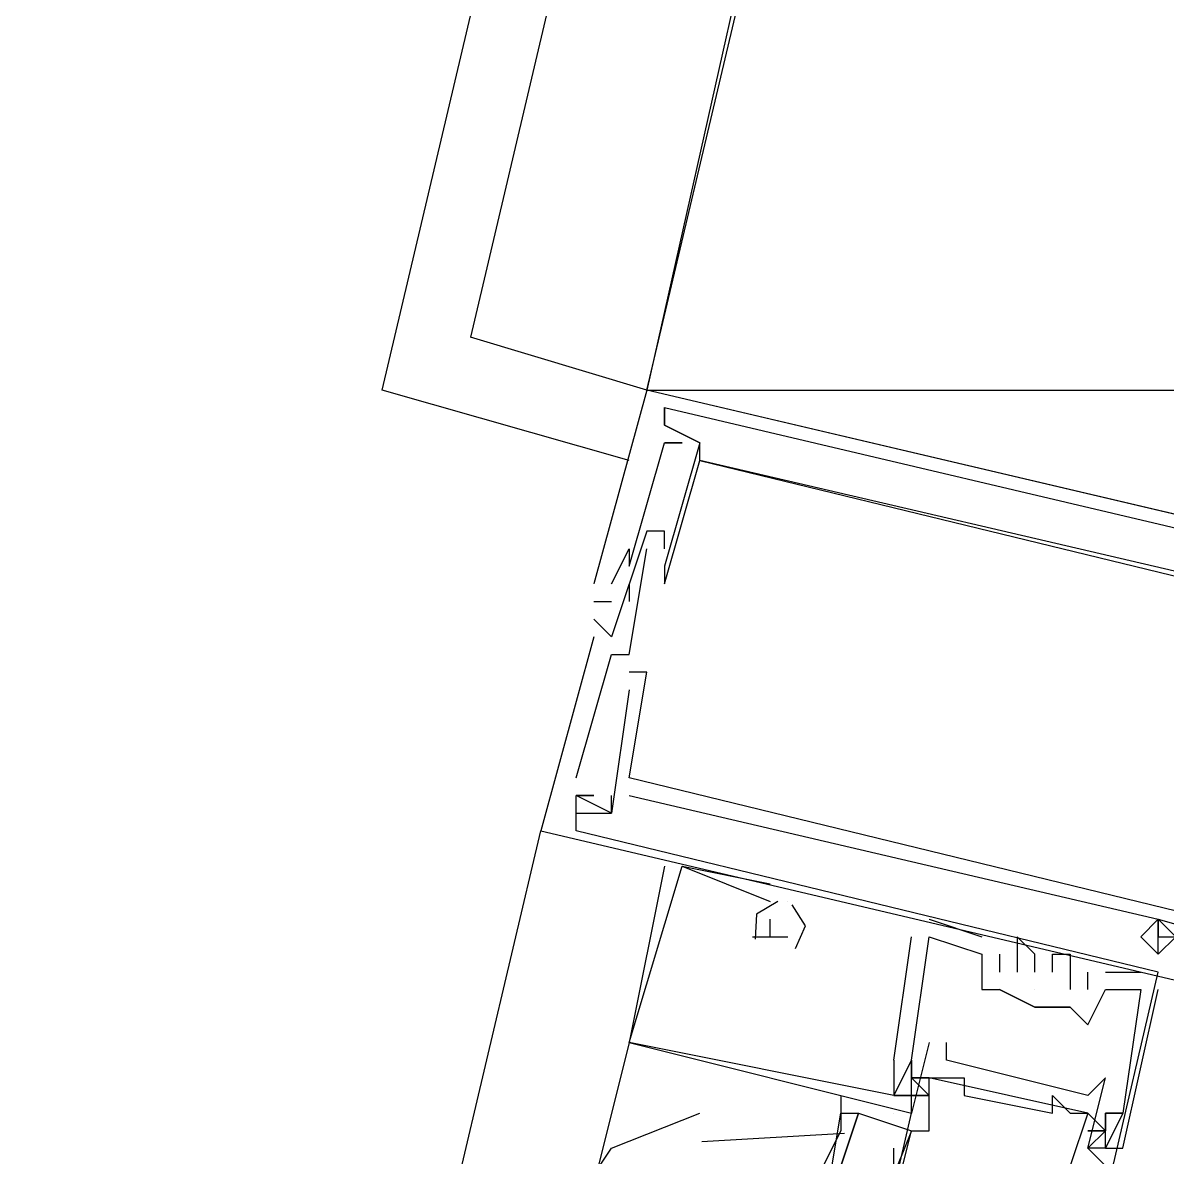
# Model space of a CAD drawing. Header units: feet. Extents: x -84 to 198, y -22 to 181.
# Drawn here: x 68.702 to 69.567, y 17.504 to 18.362 of the extents above; entities that cross this region are included whole.
import ezdxf

# ---------------------------------------------------------------- set-up
doc = ezdxf.new("R2010")
doc.units = ezdxf.units.FT
doc.layers.add('A-LINEA', color=7, linetype='CONTINUOUS')
doc.layers.add('A-MURO-CONCRETO', color=8, linetype='CONTINUOUS')

msp = doc.modelspace()

# ---------------------------------------------------------------- linework, layer by layer
at = {"layer": 'A-LINEA'}
for p, q in [((68.9733, 18.0844), (69.3733, 19.7778)), ((69.4133, 19.7111), (69.04, 18.1244)), ((69.1733, 18.0844), (69.04, 18.1244)), ((69.16, 18.0311), (68.9733, 18.0844)), ((69.1733, 18.0844), (69.1733, 18.0844)), ((69.1733, 18.0844), (69.1733, 18.0844)), ((69.1733, 18.0844), (69.1733, 18.0844)), ((69.1867, 18.0578), (69.1867, 18.0711)), ((69.1867, 18.0711), (69.1867, 18.0711)), ((69.1867, 18.0578), (69.1867, 18.0711)), ((69.1867, 18.0711), (69.1867, 18.0711)), ((69.1867, 18.0578), (69.1867, 18.0711)), ((69.1867, 18.0711), (69.1867, 18.0711)), ((69.1867, 18.0578), (69.1867, 18.0578)), ((69.1867, 18.0578), (69.1867, 18.0578)), ((69.1867, 18.0578), (69.1867, 18.0578)), ((69.1867, 18.0578), (69.1867, 18.0578)), ((69.1867, 18.0578), (69.1867, 18.0578)), ((69.1867, 18.0578), (69.1867, 18.0578)), ((69.1867, 18.0578), (69.1867, 18.0578)), ((69.1867, 18.0578), (69.1867, 18.0578)), ((69.1867, 18.0578), (69.1867, 18.0578)), ((69.1867, 18.0444), (69.1867, 18.0444)), ((69.1867, 18.0444), (69.1867, 18.0444)), ((69.1867, 18.0444), (69.1867, 18.0444)), ((69.1867, 18.0444), (69.1867, 18.0444)), ((69.1867, 18.0444), (69.1867, 18.0444)), ((69.1867, 18.0444), (69.1867, 18.0444)), ((69.2, 18.0444), (69.2, 18.0444)), ((69.2, 18.0444), (69.2, 18.0444)), ((69.2, 18.0444), (69.2, 18.0444)), ((69.2133, 18.0444), (69.2133, 18.0444)), ((69.2133, 18.0444), (69.2133, 18.0444)), ((69.2133, 18.0444), (69.2133, 18.0444)), ((69.2133, 18.0444), (69.2133, 18.0444)), ((69.2133, 18.0444), (69.2133, 18.0444)), ((69.2133, 18.0444), (69.2133, 18.0444)), ((69.2133, 18.0311), (69.2133, 18.0311)), ((69.2133, 18.0311), (69.2133, 18.0311)), ((69.2133, 18.0311), (69.2133, 18.0311)), ((69.2133, 18.0311), (69.2133, 18.0311)), ((69.2133, 18.0311), (69.2133, 18.0311)), ((69.2133, 18.0311), (69.2133, 18.0311)), ((69.1733, 17.9778), (69.1733, 17.9778)), ((69.1733, 17.9778), (69.1733, 17.9778)), ((69.1733, 17.9778), (69.1733, 17.9778)), ((69.1867, 17.9778), (69.1867, 17.9778)), ((69.1867, 17.9778), (69.1867, 17.9778)), ((69.1867, 17.9778), (69.1867, 17.9778)), ((69.16, 17.9644), (69.16, 17.9644)), ((69.16, 17.9644), (69.16, 17.9644)), ((69.16, 17.9644), (69.16, 17.9644)), ((69.1733, 17.9644), (69.1733, 17.9644)), ((69.1733, 17.9644), (69.1733, 17.9644)), ((69.1733, 17.9644), (69.1733, 17.9644)), ((69.1867, 17.9644), (69.1867, 17.9644)), ((69.1867, 17.9644), (69.1867, 17.9644)), ((69.1867, 17.9644), (69.1867, 17.9644)), ((69.16, 17.9511), (69.16, 17.9511)), ((69.16, 17.9511), (69.16, 17.9511)), ((69.16, 17.9511), (69.16, 17.9511)), ((69.1867, 17.9511), (69.1867, 17.9511)), ((69.1867, 17.9511), (69.1867, 17.9511)), ((69.1867, 17.9511), (69.1867, 17.9511)), ((69.1333, 17.9378), (69.1333, 17.9378)), ((69.1333, 17.9378), (69.1333, 17.9378)), ((69.1333, 17.9378), (69.1333, 17.9378)), ((69.1467, 17.9378), (69.1467, 17.9378)), ((69.1467, 17.9378), (69.1467, 17.9378)), ((69.1467, 17.9378), (69.1467, 17.9378)), ((69.16, 17.9378), (69.16, 17.9244)), ((69.16, 17.9378), (69.16, 17.9378)), ((69.16, 17.9378), (69.16, 17.9244)), ((69.16, 17.9378), (69.16, 17.9378)), ((69.16, 17.9378), (69.16, 17.9244)), ((69.16, 17.9378), (69.16, 17.9378)), ((69.1867, 17.9378), (69.1867, 17.9378)), ((69.1867, 17.9378), (69.1867, 17.9378)), ((69.1867, 17.9378), (69.1867, 17.9378)), ((69.1333, 17.9244), (69.1467, 17.9244)), ((69.1333, 17.9244), (69.1333, 17.9244)), ((69.1333, 17.9244), (69.1467, 17.9244)), ((69.1333, 17.9244), (69.1333, 17.9244)), ((69.1333, 17.9244), (69.1467, 17.9244)), ((69.1333, 17.9244), (69.1333, 17.9244)), ((69.1467, 17.9244), (69.1467, 17.9244)), ((69.1467, 17.9244), (69.1467, 17.9244)), ((69.1467, 17.9244), (69.1467, 17.9244)), ((69.16, 17.9244), (69.16, 17.9244)), ((69.16, 17.9244), (69.16, 17.9244)), ((69.16, 17.9244), (69.16, 17.9244)), ((69.1333, 17.9111), (69.1333, 17.9111)), ((69.1333, 17.9111), (69.1333, 17.9111)), ((69.1333, 17.9111), (69.1333, 17.9111)), ((69.1333, 17.8978), (69.1333, 17.8978)), ((69.1333, 17.8978), (69.1333, 17.8978)), ((69.1333, 17.8978), (69.1333, 17.8978)), ((69.1467, 17.8978), (69.1467, 17.8978)), ((69.1467, 17.8978), (69.1467, 17.8978)), ((69.1467, 17.8978), (69.1467, 17.8978)), ((69.1467, 17.8844), (69.1467, 17.8844)), ((69.1467, 17.8844), (69.1467, 17.8844)), ((69.1467, 17.8844), (69.1467, 17.8844)), ((69.16, 17.8844), (69.16, 17.8844)), ((69.16, 17.8844), (69.16, 17.8844)), ((69.16, 17.8844), (69.16, 17.8844)), ((69.16, 17.8711), (69.16, 17.8711)), ((69.16, 17.8711), (69.16, 17.8711)), ((69.16, 17.8711), (69.16, 17.8711)), ((69.1733, 17.8711), (69.1733, 17.8711)), ((69.1733, 17.8711), (69.1733, 17.8711)), ((69.1733, 17.8711), (69.1733, 17.8711)), ((69.16, 17.8578), (69.16, 17.8578)), ((69.16, 17.8578), (69.16, 17.8578)), ((69.16, 17.8578), (69.16, 17.8578)), ((69.12, 17.7911), (69.12, 17.7911)), ((69.12, 17.7911), (69.12, 17.7911)), ((69.12, 17.7911), (69.12, 17.7911)), ((69.16, 17.7911), (69.16, 17.7911)), ((69.16, 17.7911), (69.16, 17.7911)), ((69.16, 17.7911), (69.16, 17.7911)), ((69.12, 17.7778), (69.12, 17.7778)), ((69.12, 17.7778), (69.12, 17.7778)), ((69.12, 17.7778), (69.12, 17.7778)), ((69.12, 17.7778), (69.12, 17.7778)), ((69.12, 17.7778), (69.12, 17.7778)), ((69.12, 17.7778), (69.12, 17.7778)), ((69.12, 17.7778), (69.12, 17.7778)), ((69.12, 17.7778), (69.12, 17.7778)), ((69.12, 17.7778), (69.12, 17.7778)), ((69.1333, 17.7778), (69.1333, 17.7778)), ((69.1333, 17.7778), (69.1333, 17.7778)), ((69.1333, 17.7778), (69.1333, 17.7778)), ((69.1467, 17.7778), (69.1467, 17.7778)), ((69.1467, 17.7778), (69.1467, 17.7778)), ((69.1467, 17.7778), (69.1467, 17.7778)), ((69.16, 17.7778), (69.16, 17.7778)), ((69.16, 17.7778), (69.16, 17.7778)), ((69.16, 17.7778), (69.16, 17.7778)), ((69.12, 17.7644), (69.12, 17.7644)), ((69.12, 17.7644), (69.12, 17.7644)), ((69.12, 17.7644), (69.12, 17.7644)), ((69.1467, 17.7644), (69.1467, 17.7644)), ((69.1467, 17.7644), (69.1467, 17.7644)), ((69.1467, 17.7644), (69.1467, 17.7644)), ((69.1467, 17.7644), (69.1467, 17.7644)), ((69.1467, 17.7644), (69.1467, 17.7644)), ((69.1467, 17.7644), (69.1467, 17.7644)), ((67.56, 11.2578), (69.0933, 17.7511)), ((69.0933, 17.7511), (69.0933, 17.7511)), ((69.0933, 17.7511), (69.0933, 17.7511)), ((69.0933, 17.7511), (69.0933, 17.7511)), ((69.12, 17.7511), (69.12, 17.7511)), ((69.12, 17.7511), (69.12, 17.7511)), ((69.12, 17.7511), (69.12, 17.7511)), ((69.1867, 17.7244), (69.1867, 17.7244)), ((69.1867, 17.7244), (69.1867, 17.7244)), ((69.1867, 17.7244), (69.1867, 17.7244)), ((69.2, 17.7244), (69.2667, 17.7111)), ((69.2, 17.7244), (69.2, 17.7244)), ((69.2, 17.7244), (69.2, 17.7244)), ((69.2, 17.7244), (69.2667, 17.7111)), ((69.2, 17.7244), (69.2, 17.7244)), ((69.2, 17.7244), (69.2, 17.7244)), ((69.2, 17.7244), (69.2667, 17.7111)), ((69.2, 17.7244), (69.2, 17.7244)), ((69.2, 17.7244), (69.2, 17.7244)), ((69.2667, 17.7111), (69.2667, 17.7111)), ((69.2667, 17.7111), (69.2667, 17.7111)), ((69.2667, 17.7111), (69.2667, 17.7111)), ((69.2667, 17.6978), (69.2667, 17.6978)), ((69.2667, 17.6978), (69.2667, 17.6978)), ((69.2667, 17.6978), (69.2667, 17.6978)), ((69.2667, 17.6978), (69.2667, 17.6978)), ((69.2667, 17.6978), (69.2667, 17.6978)), ((69.2667, 17.6978), (69.2667, 17.6978)), ((69.28, 17.6978), (69.28, 17.6978)), ((69.28, 17.6978), (69.28, 17.6978)), ((69.28, 17.6978), (69.28, 17.6978)), ((69.28, 17.6978), (69.28, 17.6978)), ((69.28, 17.6978), (69.28, 17.6978)), ((69.28, 17.6978), (69.28, 17.6978)), ((69.2667, 17.6844), (69.2667, 17.6844)), ((69.2667, 17.6844), (69.2667, 17.6844)), ((69.2667, 17.6844), (69.2667, 17.6844)), ((69.3867, 17.6844), (69.4267, 17.6711)), ((69.3867, 17.6844), (69.3867, 17.6844)), ((69.3867, 17.6844), (69.4267, 17.6711)), ((69.3867, 17.6844), (69.3867, 17.6844)), ((69.3867, 17.6844), (69.4267, 17.6711)), ((69.3867, 17.6844), (69.3867, 17.6844)), ((69.56, 17.6844), (69.56, 17.6844)), ((69.56, 17.6844), (69.56, 17.6844)), ((69.56, 17.6844), (69.56, 17.6844)), ((69.56, 17.6844), (69.56, 17.6844)), ((69.56, 17.6844), (69.56, 17.6844)), ((69.56, 17.6844), (69.56, 17.6844)), ((69.56, 17.6844), (69.56, 17.6844)), ((69.56, 17.6844), (69.56, 17.6844)), ((69.56, 17.6844), (69.56, 17.6844)), ((69.2533, 17.6711), (69.2533, 17.6711)), ((69.2533, 17.6711), (69.2533, 17.6711)), ((69.2533, 17.6711), (69.2533, 17.6711)), ((69.2667, 17.6711), (69.28, 17.6711)), ((69.2667, 17.6711), (69.2667, 17.6711)), ((69.2667, 17.6711), (69.2667, 17.6711)), ((69.2667, 17.6711), (69.28, 17.6711)), ((69.2667, 17.6711), (69.2667, 17.6711)), ((69.2667, 17.6711), (69.2667, 17.6711)), ((69.2667, 17.6711), (69.28, 17.6711)), ((69.2667, 17.6711), (69.2667, 17.6711)), ((69.2667, 17.6711), (69.2667, 17.6711)), ((69.28, 17.6711), (69.28, 17.6711)), ((69.28, 17.6711), (69.28, 17.6711)), ((69.28, 17.6711), (69.28, 17.6711)), ((69.36, 17.5778), (69.3733, 17.6711)), ((69.36, 17.5778), (69.3733, 17.6711)), ((69.36, 17.5778), (69.3733, 17.6711)), ((69.3733, 17.6711), (69.3733, 17.6711)), ((69.3733, 17.6711), (69.3733, 17.6711)), ((69.3733, 17.6711), (69.3733, 17.6711)), ((69.3867, 17.6711), (69.3867, 17.6711)), ((69.3867, 17.6711), (69.3867, 17.6711)), ((69.3867, 17.6711), (69.3867, 17.6711)), ((69.3867, 17.6711), (69.3867, 17.6711)), ((69.3867, 17.6711), (69.3867, 17.6711)), ((69.3867, 17.6711), (69.3867, 17.6711)), ((69.4267, 17.6711), (69.4267, 17.6711)), ((69.4267, 17.6711), (69.4267, 17.6711)), ((69.4267, 17.6711), (69.4267, 17.6711)), ((69.4533, 17.6711), (69.4533, 17.6711)), ((69.4533, 17.6711), (69.4533, 17.6711)), ((69.4533, 17.6711), (69.4533, 17.6711)), ((69.5467, 17.6711), (69.5467, 17.6711)), ((69.5467, 17.6711), (69.5467, 17.6711)), ((69.5467, 17.6711), (69.5467, 17.6711)), ((69.56, 17.6711), (69.56, 17.6711)), ((69.56, 17.6711), (69.56, 17.6711)), ((69.56, 17.6711), (69.56, 17.6711)), ((69.56, 17.6711), (69.56, 17.6711)), ((69.56, 17.6711), (69.56, 17.6711)), ((69.56, 17.6711), (69.56, 17.6711)), ((69.4267, 17.6578), (69.4267, 17.6578)), ((69.4267, 17.6578), (69.4267, 17.6578)), ((69.4267, 17.6578), (69.4267, 17.6578)), ((69.4267, 17.6578), (69.4267, 17.6578)), ((69.4267, 17.6578), (69.4267, 17.6578)), ((69.4267, 17.6578), (69.4267, 17.6578)), ((69.44, 17.6578), (69.44, 17.6578)), ((69.44, 17.6578), (69.44, 17.6578)), ((69.44, 17.6578), (69.44, 17.6578)), ((69.4667, 17.6578), (69.4667, 17.6578)), ((69.4667, 17.6578), (69.4667, 17.6578)), ((69.4667, 17.6578), (69.4667, 17.6578)), ((69.48, 17.6578), (69.48, 17.6578)), ((69.48, 17.6578), (69.48, 17.6578)), ((69.48, 17.6578), (69.48, 17.6578)), ((69.4933, 17.6578), (69.4933, 17.6578)), ((69.4933, 17.6578), (69.4933, 17.6578)), ((69.4933, 17.6578), (69.4933, 17.6578)), ((69.56, 17.6578), (69.56, 17.6578)), ((69.56, 17.6578), (69.56, 17.6578)), ((69.56, 17.6578), (69.56, 17.6578)), ((69.56, 17.6578), (69.56, 17.6578)), ((69.56, 17.6578), (69.56, 17.6578)), ((69.56, 17.6578), (69.56, 17.6578)), ((69.44, 17.6444), (69.44, 17.6444)), ((69.44, 17.6444), (69.44, 17.6444)), ((69.44, 17.6444), (69.44, 17.6444)), ((69.4533, 17.6444), (69.4533, 17.6444)), ((69.4533, 17.6444), (69.4533, 17.6444)), ((69.4533, 17.6444), (69.4533, 17.6444)), ((69.4667, 17.6444), (69.4667, 17.6444)), ((69.4667, 17.6444), (69.4667, 17.6444)), ((69.4667, 17.6444), (69.4667, 17.6444)), ((69.4667, 17.2444), (69.56, 17.6444)), ((69.48, 17.6444), (69.48, 17.6444)), ((69.48, 17.6444), (69.48, 17.6444)), ((69.48, 17.6444), (69.48, 17.6444)), ((69.5067, 17.6311), (69.5067, 17.6444)), ((69.5067, 17.6444), (69.5067, 17.6444)), ((69.5067, 17.6311), (69.5067, 17.6444)), ((69.5067, 17.6444), (69.5067, 17.6444)), ((69.5067, 17.6311), (69.5067, 17.6444)), ((69.5067, 17.6444), (69.5067, 17.6444)), ((69.52, 17.6444), (69.52, 17.6444)), ((69.52, 17.6444), (69.52, 17.6444)), ((69.52, 17.6444), (69.52, 17.6444)), ((69.5467, 17.6444), (69.5467, 17.6444)), ((69.5467, 17.6444), (69.5467, 17.6444)), ((69.5467, 17.6444), (69.5467, 17.6444)), ((69.56, 17.6444), (69.56, 17.6444)), ((69.56, 17.6444), (69.56, 17.6444)), ((69.56, 17.6444), (69.56, 17.6444)), ((69.4267, 17.6311), (69.4267, 17.6311)), ((69.4267, 17.6311), (69.4267, 17.6311)), ((69.4267, 17.6311), (69.4267, 17.6311)), ((69.44, 17.6311), (69.44, 17.6311)), ((69.44, 17.6311), (69.44, 17.6311)), ((69.44, 17.6311), (69.44, 17.6311)), ((69.44, 17.6311), (69.44, 17.6311)), ((69.4667, 17.6311), (69.4667, 17.6311)), ((69.4667, 17.6311), (69.4667, 17.6311)), ((69.4667, 17.6311), (69.4667, 17.6311)), ((69.4933, 17.6311), (69.4933, 17.6311)), ((69.4933, 17.6311), (69.4933, 17.6311)), ((69.4933, 17.6311), (69.4933, 17.6311)), ((69.5067, 17.6311), (69.5067, 17.6311)), ((69.5067, 17.6311), (69.5067, 17.6311)), ((69.5067, 17.6311), (69.5067, 17.6311)), ((69.52, 17.6311), (69.52, 17.6311)), ((69.52, 17.6311), (69.52, 17.6311)), ((69.52, 17.6311), (69.52, 17.6311)), ((69.5467, 17.6311), (69.5467, 17.6311)), ((69.5467, 17.6311), (69.5467, 17.6311)), ((69.5467, 17.6311), (69.5467, 17.6311)), ((69.5467, 17.6311), (69.5467, 17.6311)), ((69.5467, 17.6311), (69.5467, 17.6311)), ((69.5467, 17.6311), (69.5467, 17.6311)), ((69.56, 17.6311), (69.56, 17.6311)), ((69.56, 17.6311), (69.56, 17.6311)), ((69.56, 17.6311), (69.56, 17.6311)), ((69.4667, 17.6178), (69.4667, 17.6178)), ((69.4667, 17.6178), (69.4667, 17.6178)), ((69.4667, 17.6178), (69.4667, 17.6178)), ((69.4667, 17.6178), (69.4667, 17.6178)), ((69.4667, 17.6178), (69.4667, 17.6178)), ((69.4933, 17.6178), (69.4933, 17.6178)), ((69.4933, 17.6178), (69.4933, 17.6178)), ((69.4933, 17.6178), (69.4933, 17.6178)), ((69.5067, 17.6044), (69.5067, 17.6044)), ((69.5067, 17.6044), (69.5067, 17.6044)), ((69.5067, 17.6044), (69.5067, 17.6044)), ((69.16, 17.5911), (69.1333, 17.4844)), ((69.16, 17.5911), (69.16, 17.5911)), ((69.16, 17.5911), (69.16, 17.5911)), ((69.16, 17.5911), (69.16, 17.5911)), ((69.16, 17.5911), (69.16, 17.5911)), ((69.16, 17.5911), (69.16, 17.5911)), ((69.16, 17.5911), (69.16, 17.5911)), ((69.16, 17.5911), (69.16, 17.5911)), ((69.16, 17.5911), (69.16, 17.5911)), ((69.16, 17.5911), (69.16, 17.5911)), ((69.3867, 17.5911), (69.3733, 17.5378)), ((69.3867, 17.5911), (69.3867, 17.5911)), ((69.4, 17.5911), (69.4, 17.5911)), ((69.36, 17.5778), (69.36, 17.5778)), ((69.36, 17.5778), (69.36, 17.5778)), ((69.36, 17.5778), (69.36, 17.5778)), ((69.3733, 17.5778), (69.3733, 17.5778)), ((69.3733, 17.5778), (69.3733, 17.5778)), ((69.3733, 17.5778), (69.3733, 17.5778)), ((69.3733, 17.5778), (69.3733, 17.5778)), ((69.3733, 17.5778), (69.3733, 17.5778)), ((69.3733, 17.5778), (69.3733, 17.5778)), ((69.3733, 17.5778), (69.3733, 17.5778)), ((69.3733, 17.5778), (69.3733, 17.5778)), ((69.3733, 17.5778), (69.3733, 17.5778)), ((69.4, 17.5778), (69.4, 17.5778)), ((69.3733, 17.5644), (69.3867, 17.5644)), ((69.3733, 17.5644), (69.3867, 17.5644)), ((69.3733, 17.5644), (69.3733, 17.5644)), ((69.3733, 17.5644), (69.3733, 17.5644)), ((69.3733, 17.5644), (69.3867, 17.5644)), ((69.3733, 17.5644), (69.3867, 17.5644)), ((69.3733, 17.5644), (69.3733, 17.5644)), ((69.3733, 17.5644), (69.3733, 17.5644)), ((69.3733, 17.5644), (69.3867, 17.5644)), ((69.3733, 17.5644), (69.3867, 17.5644)), ((69.3733, 17.5644), (69.3733, 17.5644)), ((69.3733, 17.5644), (69.3733, 17.5644)), ((69.3867, 17.5644), (69.3867, 17.5644)), ((69.5067, 17.5378), (69.3867, 17.5644)), ((69.5067, 17.5378), (69.3867, 17.5644)), ((69.5067, 17.5378), (69.3867, 17.5644)), ((69.4, 17.5644), (69.4, 17.5644)), ((69.4133, 17.5644), (69.4133, 17.5644)), ((69.52, 17.5644), (69.52, 17.5644)), ((69.32, 17.5511), (69.32, 17.5378)), ((69.36, 17.5511), (69.36, 17.5511)), ((69.36, 17.5511), (69.36, 17.5511)), ((69.36, 17.5511), (69.36, 17.5511)), ((69.36, 17.5511), (69.36, 17.5511)), ((69.36, 17.5511), (69.36, 17.5511)), ((69.36, 17.5511), (69.36, 17.5511)), ((69.3733, 17.5511), (69.3867, 17.5511)), ((69.3733, 17.5511), (69.3733, 17.5511)), ((69.3733, 17.5511), (69.3867, 17.5511)), ((69.3733, 17.5511), (69.3733, 17.5511)), ((69.3733, 17.5511), (69.3867, 17.5511)), ((69.3733, 17.5511), (69.3733, 17.5511)), ((69.4133, 17.5511), (69.4133, 17.5511)), ((69.48, 17.5511), (69.48, 17.5511)), ((69.5067, 17.5511), (69.5067, 17.5511)), ((69.36, 17.5378), (69.36, 17.5378)), ((69.3733, 17.5378), (69.3733, 17.5378)), ((69.3733, 17.5378), (69.3733, 17.5378)), ((69.3733, 17.5378), (69.3733, 17.5378)), ((69.3733, 17.5378), (69.3733, 17.5378)), ((69.3733, 17.5378), (69.3733, 17.5378)), ((69.48, 17.5378), (69.48, 17.5378)), ((69.4933, 17.5378), (69.4933, 17.5378)), ((69.5067, 17.5378), (69.5067, 17.5378)), ((69.52, 17.5378), (69.52, 17.5378)), ((69.52, 17.5378), (69.52, 17.5378)), ((69.52, 17.5378), (69.52, 17.5378)), ((69.52, 17.5378), (69.52, 17.5378)), ((69.52, 17.5378), (69.52, 17.5378)), ((69.52, 17.5378), (69.52, 17.5378)), ((69.52, 17.5378), (69.52, 17.5378)), ((69.52, 17.5378), (69.52, 17.5244)), ((69.5333, 17.5378), (69.5333, 17.5378)), ((69.5333, 17.5378), (69.5333, 17.5378)), ((69.5333, 17.5378), (69.5333, 17.5378)), ((69.5333, 17.5378), (69.5333, 17.5378)), ((69.5333, 17.5378), (69.5333, 17.5378)), ((69.5333, 17.5378), (69.5333, 17.5378)), ((69.3733, 17.5244), (69.3467, 17.4578)), ((69.3733, 17.5244), (69.3733, 17.5244)), ((69.3867, 17.5244), (69.3867, 17.5244)), ((69.52, 17.5244), (69.52, 17.5244)), ((69.52, 17.5244), (69.52, 17.5244)), ((69.52, 17.5244), (69.52, 17.5244)), ((69.3227, 17.5224), (69.215, 17.5161)), ((69.36, 17.4711), (69.36, 17.5111)), ((69.5067, 17.5111), (69.5067, 17.5111)), ((69.52, 17.5111), (69.5067, 17.5111)), ((69.52, 17.5111), (69.52, 17.5111)), ((69.52, 17.5111), (69.52, 17.5111)), ((69.52, 17.5111), (69.52, 17.5111)), ((69.5333, 17.5111), (69.5333, 17.5111)), ((69.5333, 17.5111), (69.5333, 17.5111)), ((69.5333, 17.5111), (69.5333, 17.5111))]:
    msp.add_line(p, q, dxfattribs=at)
for points in [[(72.92, 18.7378), (72.5733, 17.2844), (69.1733, 18.0844), (69.52, 19.5511), (72.92, 18.7378)], [(69.8533, 17.9244), (69.1733, 18.0844), (69.1333, 17.9378)], [(69.8533, 17.9244), (69.1733, 18.0844), (69.1333, 17.9378)], [(69.8533, 17.9244), (69.1733, 18.0844), (69.1333, 17.9378)], [(69.1867, 18.0711), (69.64, 17.9644), (69.6267, 17.9511), (69.6267, 17.9378), (69.64, 17.9378), (69.64, 17.9644), (69.7333, 17.9378), (69.72, 17.8844), (69.7333, 17.8844)], [(69.6267, 17.9511), (69.6133, 17.9378), (69.2133, 18.0311), (69.2133, 18.0444), (69.1867, 18.0578), (69.1867, 18.0711), (69.1867, 18.0578), (69.2133, 18.0444), (69.1867, 17.9511), (69.1867, 17.9378), (69.2133, 18.0311), (69.7067, 17.9111), (69.6933, 17.8178), (69.6933, 17.8178), (69.7067, 17.8311), (69.6933, 17.8311), (69.72, 17.9111), (69.7333, 17.9378)], [(69.1867, 18.0711), (69.64, 17.9644), (69.6267, 17.9511), (69.6267, 17.9378), (69.64, 17.9378), (69.64, 17.9644), (69.7333, 17.9378), (69.72, 17.8844), (69.7333, 17.8844)], [(69.6267, 17.9511), (69.6133, 17.9378), (69.2133, 18.0311), (69.2133, 18.0444), (69.1867, 18.0578), (69.1867, 18.0711), (69.1867, 18.0578), (69.2133, 18.0444), (69.1867, 17.9511), (69.1867, 17.9378), (69.2133, 18.0311), (69.7067, 17.9111), (69.6933, 17.8178), (69.6933, 17.8178), (69.7067, 17.8311), (69.6933, 17.8311), (69.72, 17.9111), (69.7333, 17.9378)], [(69.1867, 18.0711), (69.64, 17.9644), (69.6267, 17.9511), (69.6267, 17.9378), (69.64, 17.9378), (69.64, 17.9644), (69.7333, 17.9378), (69.72, 17.8844), (69.7333, 17.8844)], [(69.6267, 17.9511), (69.6133, 17.9378), (69.2133, 18.0311), (69.2133, 18.0444), (69.1867, 18.0578), (69.1867, 18.0711), (69.1867, 18.0578), (69.2133, 18.0444), (69.1867, 17.9511), (69.1867, 17.9378), (69.2133, 18.0311), (69.7067, 17.9111), (69.6933, 17.8178), (69.6933, 17.8178), (69.7067, 17.8311), (69.6933, 17.8311), (69.72, 17.9111), (69.7333, 17.9378)], [(69.1467, 17.9378), (69.16, 17.9644), (69.16, 17.9511), (69.1867, 18.0444), (69.2, 18.0444), (69.1867, 18.0444)], [(69.1467, 17.9378), (69.16, 17.9644), (69.16, 17.9511), (69.1867, 18.0444), (69.2, 18.0444), (69.1867, 18.0444)], [(69.1467, 17.9378), (69.16, 17.9644), (69.16, 17.9511), (69.1867, 18.0444), (69.2, 18.0444), (69.1867, 18.0444)], [(69.1867, 17.9644), (69.1867, 17.9778), (69.1733, 17.9778), (69.1467, 17.8978), (69.1333, 17.9111)], [(69.1867, 17.9644), (69.1867, 17.9778), (69.1733, 17.9778), (69.1467, 17.8978), (69.1333, 17.9111)], [(69.1867, 17.9644), (69.1867, 17.9778), (69.1733, 17.9778), (69.1467, 17.8978), (69.1333, 17.9111)], [(69.12, 17.7911), (69.1467, 17.8844), (69.16, 17.8844), (69.1733, 17.9644)], [(69.12, 17.7911), (69.1467, 17.8844), (69.16, 17.8844), (69.1733, 17.9644)], [(69.12, 17.7911), (69.1467, 17.8844), (69.16, 17.8844), (69.1733, 17.9644)], [(69.1333, 17.8978), (69.0933, 17.7511), (69.7733, 17.5911), (69.7733, 17.6044)], [(69.1333, 17.8978), (69.0933, 17.7511), (69.7733, 17.5911), (69.7733, 17.6044)], [(69.1333, 17.8978), (69.0933, 17.7511), (69.7733, 17.5911), (69.7733, 17.6044)], [(69.6667, 17.7511), (69.6533, 17.6711), (69.16, 17.7911), (69.1733, 17.8711), (69.16, 17.8711)], [(69.6667, 17.7511), (69.6533, 17.6711), (69.16, 17.7911), (69.1733, 17.8711), (69.16, 17.8711)], [(69.6667, 17.7511), (69.6533, 17.6711), (69.16, 17.7911), (69.1733, 17.8711), (69.16, 17.8711)], [(69.16, 17.8578), (69.1467, 17.7644), (69.12, 17.7778)], [(69.16, 17.8578), (69.1467, 17.7644), (69.12, 17.7778)], [(69.16, 17.8578), (69.1467, 17.7644), (69.12, 17.7778)], [(69.72, 17.8444), (69.7067, 17.8444), (69.6533, 17.6311), (69.5733, 17.6444), (69.5733, 17.6711), (69.56, 17.6844), (69.56, 17.6711), (69.5733, 17.6711), (69.56, 17.6578)], [(69.72, 17.8444), (69.7067, 17.8444), (69.6533, 17.6311), (69.5733, 17.6444), (69.5733, 17.6711), (69.56, 17.6844), (69.56, 17.6711), (69.5733, 17.6711), (69.56, 17.6578)], [(69.72, 17.8444), (69.7067, 17.8444), (69.6533, 17.6311), (69.5733, 17.6444), (69.5733, 17.6711), (69.56, 17.6844), (69.56, 17.6711), (69.5733, 17.6711), (69.56, 17.6578)], [(69.12, 17.7644), (69.1467, 17.7644), (69.1467, 17.7778)], [(69.56, 17.6444), (69.12, 17.7511), (69.12, 17.7778), (69.1333, 17.7778), (69.12, 17.7778)], [(69.12, 17.7644), (69.1467, 17.7644), (69.1467, 17.7778)], [(69.56, 17.6444), (69.12, 17.7511), (69.12, 17.7778), (69.1333, 17.7778), (69.12, 17.7778)], [(69.12, 17.7644), (69.1467, 17.7644), (69.1467, 17.7778)], [(69.56, 17.6444), (69.12, 17.7511), (69.12, 17.7778), (69.1333, 17.7778), (69.12, 17.7778)], [(69.16, 17.7778), (69.56, 17.6844), (69.5467, 17.6711), (69.56, 17.6578), (69.56, 17.6711), (69.56, 17.6844), (69.6533, 17.6578)], [(69.16, 17.7778), (69.56, 17.6844), (69.5467, 17.6711), (69.56, 17.6578), (69.56, 17.6711), (69.56, 17.6844), (69.6533, 17.6578)], [(69.16, 17.7778), (69.56, 17.6844), (69.5467, 17.6711), (69.56, 17.6578), (69.56, 17.6711), (69.56, 17.6844), (69.6533, 17.6578)], [(69.1867, 17.7244), (69.16, 17.5911), (69.3733, 17.5378), (69.3733, 17.5511), (69.36, 17.5511), (69.3733, 17.5778), (69.3733, 17.5644), (69.3733, 17.5778), (69.3867, 17.6711), (69.4267, 17.6578), (69.4267, 17.6311), (69.44, 17.6311), (69.4667, 17.6178), (69.4933, 17.6178), (69.5067, 17.6044), (69.52, 17.6311), (69.5467, 17.6311), (69.5333, 17.5378), (69.52, 17.5378), (69.52, 17.5244), (69.52, 17.5378), (69.5333, 17.5378), (69.52, 17.5111), (69.5333, 17.5111), (69.56, 17.6311)], [(69.36, 17.5778), (69.36, 17.5511), (69.16, 17.5911), (69.2, 17.7244), (69.2667, 17.6978)], [(69.1867, 17.7244), (69.16, 17.5911), (69.3733, 17.5378), (69.3733, 17.5511), (69.36, 17.5511), (69.3733, 17.5778), (69.3733, 17.5644), (69.3733, 17.5778), (69.3867, 17.6711), (69.4267, 17.6578), (69.4267, 17.6311), (69.44, 17.6311), (69.4667, 17.6178), (69.4933, 17.6178), (69.5067, 17.6044), (69.52, 17.6311), (69.5467, 17.6311), (69.5333, 17.5378), (69.52, 17.5378), (69.52, 17.5244), (69.52, 17.5378), (69.5333, 17.5378), (69.52, 17.5111), (69.5333, 17.5111), (69.56, 17.6311)], [(69.36, 17.5778), (69.36, 17.5511), (69.16, 17.5911), (69.2, 17.7244), (69.2667, 17.6978)], [(69.1867, 17.7244), (69.16, 17.5911), (69.3733, 17.5378), (69.3733, 17.5511), (69.36, 17.5511), (69.3733, 17.5778), (69.3733, 17.5644), (69.3733, 17.5778), (69.3867, 17.6711), (69.4267, 17.6578), (69.4267, 17.6311), (69.44, 17.6311), (69.4667, 17.6178), (69.4933, 17.6178), (69.5067, 17.6044), (69.52, 17.6311), (69.5467, 17.6311), (69.5333, 17.5378), (69.52, 17.5378), (69.52, 17.5244), (69.52, 17.5378), (69.5333, 17.5378), (69.52, 17.5111), (69.5333, 17.5111), (69.56, 17.6311)], [(69.36, 17.5778), (69.36, 17.5511), (69.16, 17.5911), (69.2, 17.7244), (69.2667, 17.6978)], [(69.2723, 17.6978), (69.2562, 17.6881), (69.2552, 17.6693)], [(69.2723, 17.6978), (69.2562, 17.6881), (69.2552, 17.6693)], [(69.2723, 17.6978), (69.2562, 17.6881), (69.2552, 17.6693)], [(69.2857, 17.6621), (69.2933, 17.6793), (69.2832, 17.6952)], [(69.2857, 17.6621), (69.2933, 17.6793), (69.2832, 17.6952)], [(69.2857, 17.6621), (69.2933, 17.6793), (69.2832, 17.6952)], [(69.2533, 17.6711), (69.2667, 17.6711), (69.2667, 17.6844), (69.2667, 17.6844)], [(69.2533, 17.6711), (69.2667, 17.6711), (69.2667, 17.6844), (69.2667, 17.6844)], [(69.2533, 17.6711), (69.2667, 17.6711), (69.2667, 17.6844), (69.2667, 17.6844)], [(69.56, 17.6578), (69.5467, 17.6711), (69.5467, 17.6711), (69.56, 17.6844)], [(69.56, 17.6578), (69.5467, 17.6711), (69.5467, 17.6711), (69.56, 17.6844)], [(69.56, 17.6578), (69.5467, 17.6711), (69.5467, 17.6711), (69.56, 17.6844)], [(69.4667, 17.6444), (69.4667, 17.6578), (69.4533, 17.6711), (69.4533, 17.6444)], [(69.4667, 17.6444), (69.4667, 17.6578), (69.4533, 17.6711), (69.4533, 17.6444)], [(69.4667, 17.6444), (69.4667, 17.6578), (69.4533, 17.6711), (69.4533, 17.6444)], [(69.44, 17.6578), (69.44, 17.6444), (69.44, 17.6444)], [(69.44, 17.6578), (69.44, 17.6444), (69.44, 17.6444)], [(69.44, 17.6578), (69.44, 17.6444), (69.44, 17.6444)], [(69.48, 17.6444), (69.48, 17.6578), (69.4933, 17.6578), (69.4933, 17.6311), (69.4933, 17.6311)], [(69.48, 17.6444), (69.48, 17.6578), (69.4933, 17.6578), (69.4933, 17.6311), (69.4933, 17.6311)], [(69.48, 17.6444), (69.48, 17.6578), (69.4933, 17.6578), (69.4933, 17.6311), (69.4933, 17.6311)], [(69.52, 17.6444), (69.52, 17.6444), (69.5467, 17.6444)], [(69.52, 17.6444), (69.52, 17.6444), (69.5467, 17.6444)], [(69.52, 17.6444), (69.52, 17.6444), (69.5467, 17.6444)], [(69.4933, 17.6178), (69.4667, 17.6178), (69.4667, 17.6178), (69.44, 17.6311)], [(69.44, 17.3378), (69.44, 17.3244), (69.4667, 17.3244), (69.52, 17.4978), (69.5067, 17.5111), (69.52, 17.5644), (69.5067, 17.5511), (69.4, 17.5778), (69.4, 17.5911)], [(69.3733, 17.5511), (69.3733, 17.5511), (69.3733, 17.5778), (69.3733, 17.5778), (69.36, 17.5511), (69.3733, 17.5511)], [(69.3733, 17.5511), (69.3733, 17.5511), (69.3733, 17.5778), (69.3733, 17.5778), (69.36, 17.5511), (69.3733, 17.5511)], [(69.3733, 17.5511), (69.3733, 17.5511), (69.3733, 17.5778), (69.3733, 17.5778), (69.36, 17.5511), (69.3733, 17.5511)], [(69.3333, 17.3644), (69.3733, 17.5244), (69.3867, 17.5244), (69.3867, 17.5644), (69.4, 17.5644), (69.4133, 17.5644), (69.4133, 17.5511), (69.48, 17.5378), (69.48, 17.5511), (69.4933, 17.5378), (69.5067, 17.5378), (69.4933, 17.4978), (69.5067, 17.4978), (69.4667, 17.3378), (69.4533, 17.3378), (69.4533, 17.3244), (69.4533, 17.3644), (69.4533, 17.3644), (69.4533, 17.4044), (69.4533, 17.4044), (69.3867, 17.4311)], [(69.3867, 17.5644), (69.3733, 17.5644), (69.3867, 17.5644)], [(69.3733, 17.5511), (69.3867, 17.5511), (69.3733, 17.5644), (69.3867, 17.5511)], [(69.3867, 17.5644), (69.3733, 17.5644), (69.3867, 17.5644)], [(69.3733, 17.5511), (69.3867, 17.5511), (69.3733, 17.5644), (69.3867, 17.5511)], [(69.3867, 17.5644), (69.3733, 17.5644), (69.3867, 17.5644)], [(69.3733, 17.5511), (69.3867, 17.5511), (69.3733, 17.5644), (69.3867, 17.5511)], [(69.3867, 17.5511), (69.3733, 17.5511), (69.3867, 17.5511)], [(69.3867, 17.5511), (69.3733, 17.5511), (69.3867, 17.5511)], [(69.3867, 17.5511), (69.3733, 17.5511), (69.3867, 17.5511)], [(69.1067, 17.4444), (69.12, 17.4711), (69.1467, 17.5111), (69.2133, 17.5378)], [(69.3467, 17.4578), (69.3067, 17.4578), (69.3333, 17.5378), (69.3733, 17.5244)], [(69.3067, 17.4578), (69.32, 17.5378), (69.3333, 17.5378), (69.3067, 17.4578), (69.3067, 17.4578), (69.3067, 17.4578)], [(69.32, 17.5378), (69.32, 17.5244), (69.3067, 17.4978), (69.3067, 17.4711), (69.3067, 17.4711)], [(69.36, 17.3911), (69.3467, 17.3511), (69.3467, 17.3644), (69.3333, 17.3644), (69.3733, 17.5378)], [(69.5067, 17.5378), (69.52, 17.5244), (69.5067, 17.5378)], [(69.5067, 17.5111), (69.52, 17.5244), (69.5067, 17.5378)], [(69.52, 17.5111), (69.52, 17.5111), (69.52, 17.5111), (69.52, 17.5378), (69.5333, 17.5378), (69.52, 17.5111)], [(69.5067, 17.5244), (69.52, 17.5244), (69.5067, 17.5244)], [(69.5067, 17.5244), (69.52, 17.5244), (69.5067, 17.5244)]]:
    msp.add_lwpolyline(points, dxfattribs=at)
at = {"layer": 'A-MURO-CONCRETO'}
for points in [[(69.32, 18.7378), (69.1733, 18.0844), (72.76, 18.0844), (69.32, 18.7378)], [(69.1733, 18.0844), (72.76, 18.0844), (72.5733, 17.2844), (69.1733, 18.0844), (69.1733, 18.0844)]]:
    msp.add_lwpolyline(points, dxfattribs=at)

doc.saveas('drawing.dxf')
